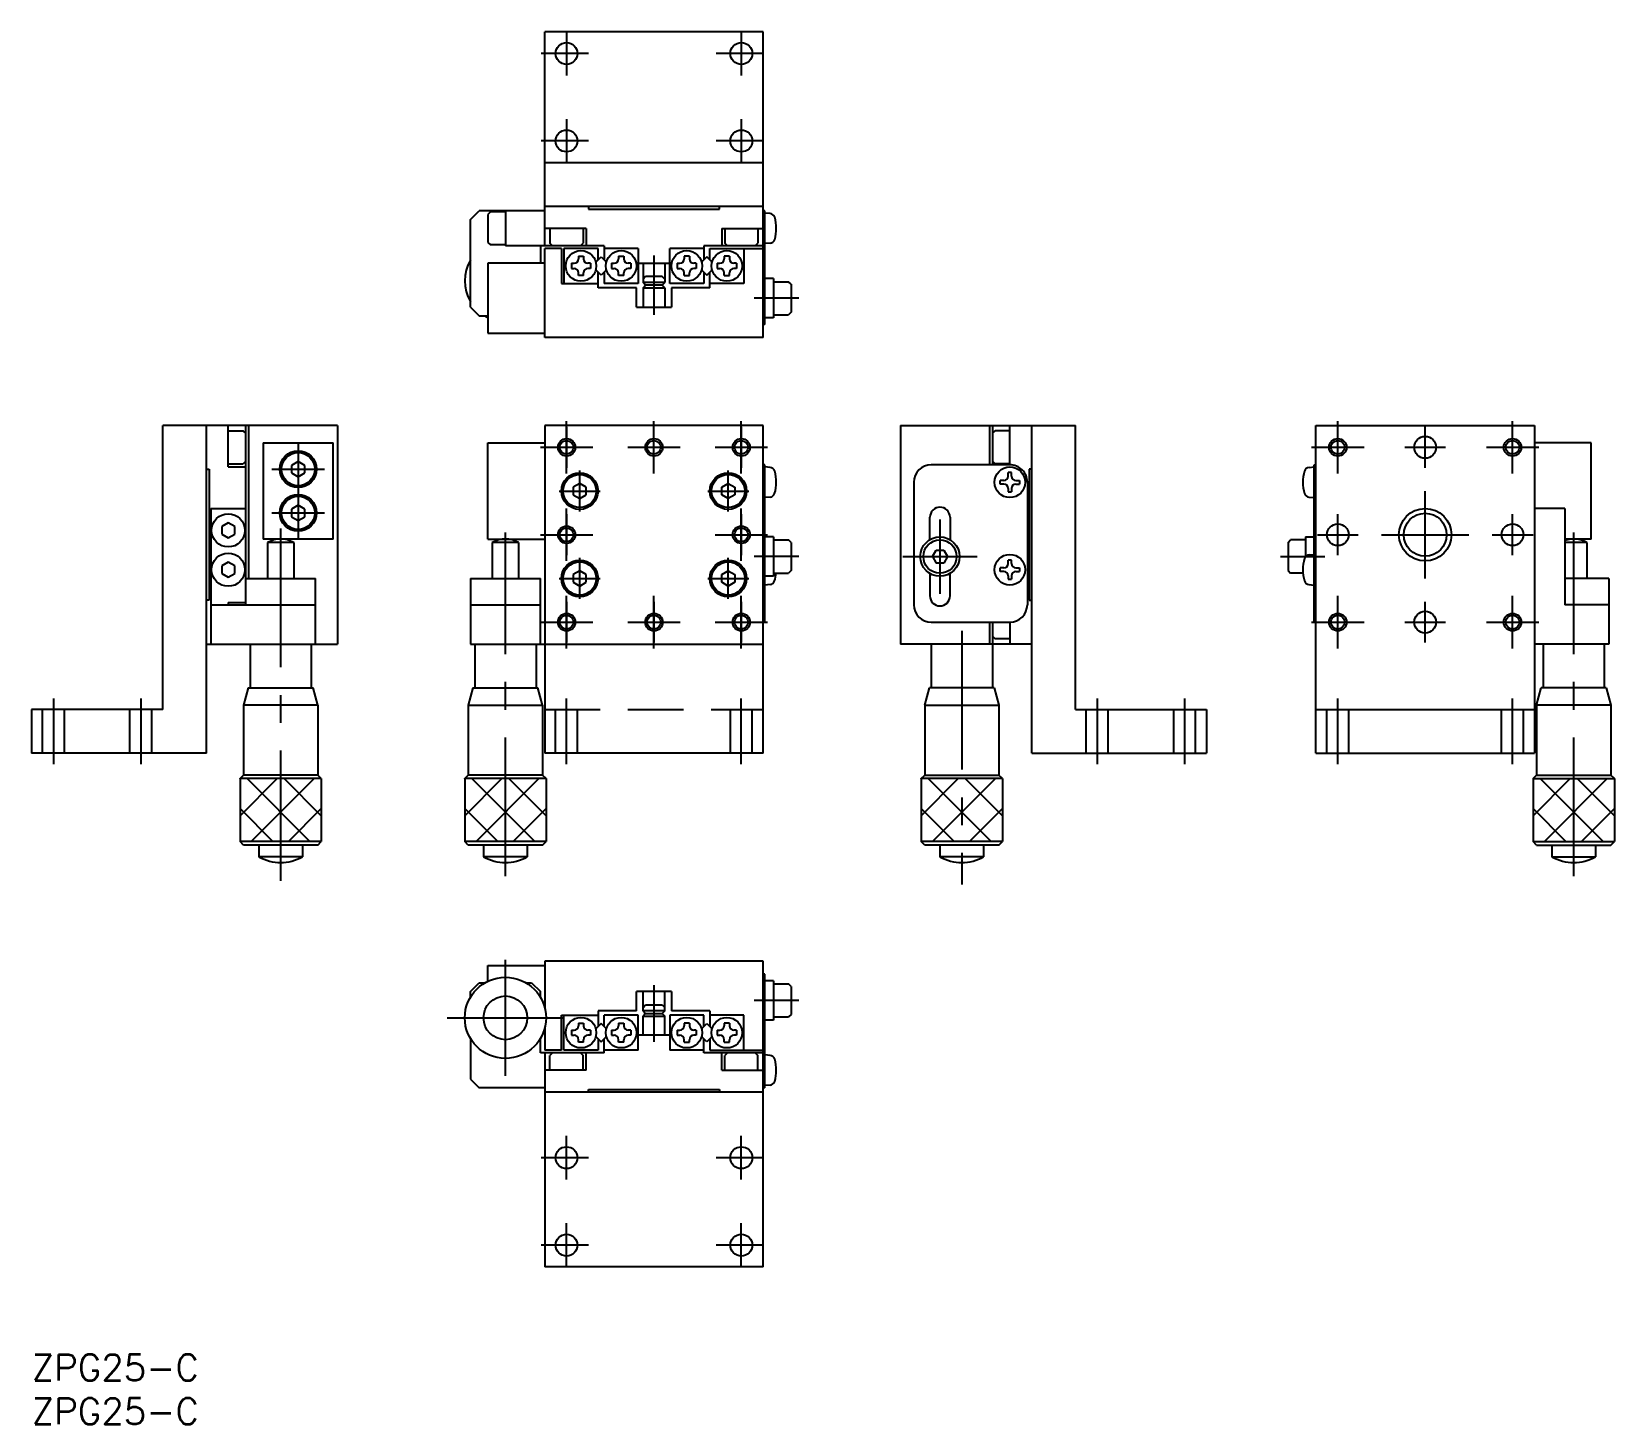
# Model space of a CAD drawing. Extents: x 0 to 181, y -8 to 151.
import ezdxf

# ---------------------------------------------------------------- set-up
doc = ezdxf.new("R2010")
doc.units = 0
doc.header["$LTSCALE"] = 0.5
doc.linetypes.add('CENTER', pattern=[50.8, 31.75, -6.35, 6.35, -6.35])
doc.linetypes.add('DASHED', pattern=[19.05, 12.7, -6.35])
for name, color, linetype in [('MSM_CENTER', 1, 'CENTER'), ('MSM_CONTINUOUS', 7, 'CONTINUOUS'), ('MSM_DASHED', 4, 'DASHED'), ('MSM_NARROW', 5, 'CONTINUOUS'), ('MSM_PART_NUMBER', 7, 'CONTINUOUS')]:
    doc.layers.add(name, color=color, linetype=linetype)
doc.styles.get("Standard").update_dxf_attribs({"font": 'txt.shx', "height": 3, "bigfont": 'bigfont.shx'})

# ---------------------------------------------------------------- blocks, each defined once
blk = doc.blocks.new('*U2')
at = {"layer": 'MSM_PART_NUMBER'}
blk.add_text('ZPG25-C', height=3, dxfattribs=at).set_placement((0, -3))
blk = doc.blocks.new('*U3')
at = {"layer": 'MSM_PART_NUMBER'}
blk.add_text('ZPG25-C', height=3, dxfattribs=at).set_placement((0, -8))

msp = doc.modelspace()

# ---------------------------------------------------------------- linework, layer by layer
at = {"layer": 'MSM_CENTER'}
for p, q in [((61.22428, 151.311642), (61.22428, 146.311643)), ((81.22428, 151.311642), (81.22428, 146.311643)), ((63.72428, 148.811643), (58.33228, 148.811643)), ((83.724283, 148.811643), (78.332283, 148.811643)), ((61.22428, 141.311642), (61.22428, 136.311644)), ((81.22428, 141.311642), (81.22428, 136.311644)), ((63.72428, 138.811644), (58.33228, 138.811644)), ((83.724283, 138.811644), (78.332283, 138.811644)), ((71.224282, 125.707999), (71.224282, 118.938442)), ((87.792494, 120.811645), (82.693444, 120.811645)), ((61.224287, 100.76398), (61.224287, 106.76398)), ((61.224287, 106.107078), (61.224287, 101.420882)), ((71.224287, 100.76398), (71.224287, 106.76398)), ((71.224287, 101.420882), (71.224287, 106.107078)), ((81.224287, 100.76398), (81.224287, 106.76398)), ((81.224287, 106.107078), (81.224287, 101.420882)), ((149.494404, 100.763978), (149.494404, 106.763978)), ((149.494404, 101.420878), (149.494404, 106.107074)), ((159.494405, 101.420878), (159.494405, 106.107074)), ((169.494404, 100.763976), (169.494404, 106.763976)), ((169.494404, 101.420878), (169.494404, 106.107074)), ((30.499999, 104.263978), (30.499999, 93.26398)), ((58.224287, 103.76398), (64.224287, 103.76398)), ((58.881189, 103.76398), (63.567385, 103.76398)), ((68.224287, 103.76398), (74.224287, 103.76398)), ((68.881189, 103.76398), (73.567385, 103.76398)), ((78.224287, 103.76398), (84.224287, 103.76398)), ((78.881189, 103.76398), (83.567385, 103.76398)), ((146.494404, 103.763978), (152.494404, 103.763978)), ((147.151306, 103.763978), (151.837502, 103.763978)), ((157.151305, 103.763978), (161.837501, 103.763978)), ((166.494404, 103.763976), (172.494404, 103.763976)), ((167.151306, 103.763978), (171.8375, 103.763978)), ((27.5, 101.263978), (33.499999, 101.263978)), ((62.724288, 96.420881), (62.724288, 101.107077)), ((79.724286, 96.420881), (79.724286, 101.107077)), ((60.38119, 98.763979), (65.067386, 98.763979)), ((77.381188, 98.763979), (82.067384, 98.763979)), ((159.494405, 88.763976), (159.494405, 98.763976)), ((27.5, 96.26398), (33.499999, 96.26398)), ((61.224287, 90.76398), (61.224287, 96.76398)), ((61.224287, 96.107078), (61.224287, 91.420882)), ((81.224287, 90.76398), (81.224287, 96.76398)), ((81.224287, 96.107078), (81.224287, 91.420882)), ((149.494404, 91.420879), (149.494404, 96.107075)), ((169.494404, 91.420879), (169.494404, 96.107075)), ((28.5, 94.472979), (28.5, 54.17098)), ((103.958962, 95.513979), (103.958962, 87.013979)), ((54.224285, 54.70098), (54.224285, 94.008979)), ((58.224287, 93.76398), (64.224287, 93.76398)), ((58.881189, 93.76398), (63.567385, 93.76398)), ((78.224287, 93.76398), (84.224287, 93.76398)), ((78.881189, 93.76398), (83.567385, 93.76398)), ((147.151306, 93.763977), (151.837502, 93.763977)), ((154.494405, 93.763976), (164.494405, 93.763976)), ((167.151306, 93.763977), (171.8375, 93.763977)), ((176.494403, 54.70098), (176.494403, 94.008979)), ((62.724288, 86.420882), (62.724288, 91.107078)), ((79.724286, 86.420882), (79.724286, 91.107078)), ((87.792494, 91.264979), (82.693444, 91.264979)), ((99.708962, 91.263979), (108.208962, 91.263979)), ((142.926194, 91.264979), (148.025245, 91.264979)), ((60.38119, 88.76398), (65.067386, 88.76398)), ((77.381188, 88.76398), (82.067384, 88.76398)), ((61.224287, 80.763979), (61.224287, 86.763979)), ((61.224287, 86.107077), (61.224287, 81.420881)), ((71.224287, 80.763979), (71.224287, 86.763979)), ((71.224287, 86.107077), (71.224287, 81.420881)), ((81.224287, 80.763979), (81.224287, 86.763979)), ((81.224287, 86.107077), (81.224287, 81.420881)), ((149.494404, 80.76398), (149.494404, 86.76398)), ((149.494404, 81.42088), (149.494404, 86.107076)), ((159.494405, 81.42088), (159.494405, 86.107076)), ((169.494403, 80.76398), (169.494403, 86.76398)), ((169.494404, 81.42088), (169.494404, 86.107076)), ((58.224287, 83.763979), (64.224287, 83.763979)), ((58.881189, 83.763979), (63.567385, 83.763979)), ((68.224287, 83.763979), (74.224287, 83.763979)), ((68.881189, 83.763979), (73.567385, 83.763979)), ((78.224287, 83.763979), (84.224287, 83.763979)), ((78.881189, 83.763979), (83.567385, 83.763979)), ((146.494404, 83.76398), (152.494404, 83.76398)), ((147.151306, 83.76398), (151.837502, 83.76398)), ((157.151305, 83.76398), (161.837501, 83.76398)), ((166.494403, 83.76398), (172.494403, 83.76398)), ((167.151306, 83.76398), (171.8375, 83.76398)), ((106.458962, 82.769978), (106.458962, 53.757979)), ((2.5, 75.013978), (2.5, 67.513978)), ((12.5, 75.013978), (12.5, 67.513978)), ((61.224282, 67.513978), (61.224282, 75.013978)), ((81.224282, 67.513978), (81.224282, 75.013978)), ((121.958961, 75.013978), (121.958961, 67.513978)), ((131.958961, 75.013978), (131.958961, 67.513978)), ((149.494402, 67.513978), (149.494402, 75.013978)), ((169.494402, 67.513978), (169.494402, 75.013978)), ((54.224277, 31.85), (54.224277, 45.149998)), ((71.224281, 42.24648), (71.224281, 35.744142)), ((87.792494, 40.499999), (82.693444, 40.499999)), ((47.574278, 38.499999), (60.874276, 38.499999)), ((61.224279, 20), (61.224279, 24.999998)), ((81.224279, 20), (81.224279, 24.999998)), ((63.724279, 22.499998), (58.332279, 22.499998)), ((83.724282, 22.499998), (78.332282, 22.499998)), ((61.224279, 10), (61.224279, 14.999999)), ((81.224279, 10), (81.224279, 14.999999)), ((63.724279, 12.499999), (58.332279, 12.499999)), ((83.724282, 12.499999), (78.332282, 12.499999))]:
    msp.add_line(p, q, dxfattribs=at)
at = {"layer": 'MSM_CONTINUOUS'}
for p, q in [((58.724282, 126.811644), (58.724282, 151.311642)), ((83.724283, 151.311642), (58.724282, 151.311642)), ((83.724282, 116.311644), (83.724282, 151.311643)), ((83.724283, 136.311644), (58.724282, 136.311644)), ((50.224278, 129.811643), (51.224277, 130.811643)), ((58.724282, 130.811643), (51.224277, 130.811643)), ((52.524277, 130.711643), (52.224277, 130.411643)), ((54.224277, 130.711643), (52.524277, 130.711643)), ((54.224277, 130.811643), (54.224277, 126.811644)), ((83.724283, 131.311643), (58.724282, 131.311643)), ((63.724281, 131.311643), (63.724281, 131.011643)), ((63.724281, 131.011643), (78.724282, 131.011643)), ((78.724282, 131.011643), (78.724282, 131.311643)), ((83.924282, 130.811644), (83.724282, 130.811644)), ((83.924282, 117.811645), (83.924282, 130.811644)), ((84.517283, 130.510645), (83.924282, 130.561646)), ((50.224278, 119.811644), (50.224278, 129.811643)), ((52.224277, 130.411643), (52.224277, 127.211643)), ((63.474278, 128.811644), (58.724278, 128.811644)), ((59.324282, 128.811644), (59.324282, 127.111645)), ((63.124283, 128.811644), (63.124283, 127.111645)), ((63.474278, 128.811644), (63.474278, 126.811644)), ((78.974282, 128.811644), (83.724282, 128.811644)), ((78.974282, 128.811644), (78.974282, 126.811644)), ((79.324282, 128.811644), (79.324282, 127.111645)), ((83.124283, 128.811644), (83.124283, 127.111645)), ((52.224277, 127.211643), (52.524277, 126.911643)), ((54.224277, 126.911643), (52.524277, 126.911643)), ((65.524282, 126.811644), (54.224277, 126.811644)), ((58.224277, 126.811644), (58.224277, 124.811644)), ((59.624283, 126.811644), (59.324282, 127.111645)), ((62.824282, 126.811644), (63.124283, 127.111645)), ((65.524282, 126.811644), (65.524282, 125.222305)), ((83.724282, 126.811644), (76.924281, 126.811644)), ((76.924281, 126.811644), (76.924281, 125.222305)), ((79.624283, 126.811644), (79.324282, 127.111645)), ((82.824282, 126.811644), (83.124283, 127.111645)), ((84.517283, 127.113646), (83.924282, 127.061644)), ((60.624282, 126.511644), (58.724282, 126.511644)), ((58.724282, 116.311644), (58.724282, 126.511644)), ((60.624282, 126.511644), (60.624282, 122.511645)), ((64.824282, 126.511644), (60.924282, 126.511644)), ((60.924282, 126.511644), (60.924282, 122.511645)), ((62.574281, 125.611645), (63.174282, 125.611645)), ((62.574281, 125.611645), (62.574281, 125.311646)), ((63.174282, 125.611645), (63.174282, 125.311646)), ((64.565054, 124.963077), (65.174282, 125.572305)), ((64.824282, 125.222305), (64.824282, 126.511644)), ((65.174282, 125.572305), (65.783511, 124.963077)), ((69.424282, 126.511644), (65.524282, 126.511644)), ((67.174281, 125.611645), (67.774282, 125.611645)), ((67.174281, 125.611645), (67.174281, 125.311646)), ((67.774282, 125.611645), (67.774282, 125.311646)), ((69.424282, 126.511644), (69.424282, 122.511645)), ((76.924281, 126.511644), (73.024281, 126.511644)), ((73.024281, 122.511645), (73.024281, 126.511644)), ((74.67428, 125.611645), (74.67428, 125.311646)), ((75.274281, 125.611645), (74.67428, 125.611645)), ((75.274281, 125.611645), (75.274281, 125.311646)), ((77.27428, 125.572305), (76.665052, 124.963077)), ((77.883509, 124.963077), (77.27428, 125.572305)), ((77.62428, 126.511644), (83.724282, 126.511644)), ((77.62428, 125.222305), (77.62428, 126.511644)), ((79.874281, 125.611645), (79.27428, 125.611645)), ((79.27428, 125.611645), (79.27428, 125.311646)), ((79.874281, 125.611645), (79.874281, 125.311646)), ((81.52428, 126.511644), (81.52428, 122.511645)), ((58.724282, 124.811644), (52.224277, 124.811644)), ((52.224277, 124.811644), (52.224277, 116.811644)), ((61.774282, 124.811646), (62.074281, 124.811646)), ((61.774282, 124.811646), (61.774282, 124.211645)), ((61.774282, 124.211645), (62.074281, 124.211645)), ((62.574281, 123.411646), (62.574281, 123.711645)), ((63.174282, 123.411646), (62.574281, 123.411646)), ((63.174282, 123.411646), (63.174282, 123.711645)), ((63.974281, 124.811646), (63.674282, 124.811646)), ((63.974281, 124.211645), (63.674282, 124.211645)), ((63.974281, 124.811646), (63.974281, 124.211645)), ((65.174282, 123.450985), (64.565054, 124.060213)), ((64.824282, 122.011644), (64.824282, 123.800984)), ((65.783511, 124.060213), (65.174282, 123.450985)), ((65.524282, 123.800984), (65.524282, 122.511645)), ((66.374282, 124.811646), (66.674281, 124.811646)), ((66.374282, 124.811646), (66.374282, 124.211645)), ((66.374282, 124.211645), (66.674281, 124.211645)), ((67.174281, 123.411646), (67.174281, 123.711645)), ((67.774282, 123.411646), (67.174281, 123.411646)), ((67.774282, 123.411646), (67.774282, 123.711645)), ((68.574281, 124.811646), (68.274282, 124.811646)), ((68.574281, 124.211645), (68.274282, 124.211645)), ((68.574281, 124.811646), (68.574281, 124.211645)), ((69.424283, 124.811645), (73.024282, 124.811645)), ((69.974283, 124.811645), (69.974283, 122.611645)), ((70.274283, 123.311643), (69.974283, 123.011643)), ((72.174283, 123.311643), (70.274283, 123.311643)), ((72.474284, 123.011643), (72.174283, 123.311643)), ((72.474284, 124.811645), (72.474284, 122.611645)), ((73.874281, 124.811646), (73.874281, 124.211645)), ((73.874281, 124.811646), (74.17428, 124.811646)), ((73.874281, 124.211645), (74.17428, 124.211645)), ((74.67428, 123.411646), (74.67428, 123.711645)), ((74.67428, 123.411646), (75.274281, 123.411646)), ((75.274281, 123.411646), (75.274281, 123.711645)), ((76.07428, 124.811646), (75.774281, 124.811646)), ((76.07428, 124.211645), (75.774281, 124.211645)), ((76.07428, 124.811646), (76.07428, 124.211645)), ((76.665052, 124.060213), (77.27428, 123.450985)), ((76.924281, 123.800984), (76.924281, 122.511645)), ((77.27428, 123.450985), (77.883509, 124.060213)), ((77.62428, 122.011644), (77.62428, 123.800984)), ((78.474281, 124.811646), (78.77428, 124.811646)), ((78.474281, 124.811646), (78.474281, 124.211645)), ((78.474281, 124.211645), (78.77428, 124.211645)), ((79.27428, 123.411646), (79.27428, 123.711645)), ((79.27428, 123.411646), (79.874281, 123.411646)), ((79.874281, 123.411646), (79.874281, 123.711645)), ((80.67428, 124.811646), (80.374281, 124.811646)), ((80.67428, 124.211645), (80.374281, 124.211645)), ((80.67428, 124.811646), (80.67428, 124.211645)), ((60.624282, 122.511645), (64.824282, 122.511645)), ((69.224281, 122.011644), (64.824282, 122.011644)), ((69.424282, 122.511645), (65.524282, 122.511645)), ((69.224282, 119.811647), (69.224282, 122.011644)), ((70.274283, 122.311645), (69.974283, 122.611645)), ((72.474284, 122.611645), (69.974283, 122.611645)), ((69.974283, 122.011645), (70.274283, 122.311645)), ((69.974283, 122.011645), (69.974283, 119.811647)), ((69.974283, 122.011645), (72.474284, 122.011645)), ((72.174283, 122.311645), (70.274283, 122.311645)), ((72.174283, 122.311645), (72.474284, 122.611645)), ((72.474284, 122.011645), (72.174283, 122.311645)), ((72.474284, 122.011645), (72.474284, 119.811647)), ((76.924281, 122.511645), (73.024281, 122.511645)), ((77.62428, 122.011644), (73.224281, 122.011644)), ((73.224282, 122.011644), (73.224282, 119.811647)), ((81.52428, 122.511645), (77.62428, 122.511645)), ((84.924281, 123.061645), (83.924282, 123.061645)), ((84.924281, 123.061645), (84.924281, 118.561645)), ((84.924281, 122.711646), (86.62428, 122.711646)), ((86.924281, 122.411645), (86.62428, 122.711646)), ((86.924281, 122.411645), (86.924281, 119.211646)), ((50.224278, 119.811644), (51.224277, 118.811644)), ((69.224282, 119.811647), (73.224282, 119.811647)), ((51.224277, 118.811644), (52.224277, 118.811644)), ((83.924282, 117.811645), (83.724282, 117.811645)), ((84.924281, 118.561645), (83.924282, 118.561645)), ((84.924281, 118.911645), (86.62428, 118.911645)), ((86.924281, 119.211646), (86.62428, 118.911645)), ((52.224277, 116.811644), (58.724282, 116.811644)), ((83.724282, 116.311644), (58.724282, 116.311644)), ((35, 106.263979), (15, 106.263979)), ((15, 73.763977), (15, 106.263979)), ((20, 68.763978), (20, 106.263979)), ((22.5, 101.513979), (22.5, 106.263979)), ((22.5, 105.66398), (24.199999, 105.66398)), ((24.5, 105.363979), (24.199999, 105.66398)), ((24.5, 85.76398), (24.5, 106.263979)), ((24.8, 106.263979), (24.8, 88.76398)), ((35, 106.263979), (35, 81.26398)), ((58.724286, 106.263979), (58.724286, 68.763978)), ((83.724282, 106.263979), (58.724286, 106.263979)), ((83.724282, 68.763978), (83.724282, 106.263979)), ((99.458961, 106.263979), (119.458961, 106.263979)), ((99.458961, 106.263979), (99.458961, 81.26398)), ((109.658961, 101.76398), (109.658961, 106.263979)), ((109.958961, 106.263979), (109.958961, 101.76398)), ((109.958961, 105.363978), (110.258962, 105.663979)), ((111.958961, 105.663979), (110.258962, 105.663979)), ((111.958961, 101.76398), (111.958961, 106.263979)), ((114.458961, 68.763978), (114.458961, 106.263979)), ((119.458961, 73.763977), (119.458961, 106.263979)), ((146.994406, 106.263979), (171.994402, 106.263979)), ((146.994406, 68.763978), (146.994406, 106.263979)), ((171.994402, 106.263979), (171.994402, 68.763978)), ((26.499999, 104.263978), (26.499999, 93.263979)), ((26.499999, 104.263978), (34.499999, 104.263978)), ((34.499999, 93.263979), (34.499999, 104.263978)), ((52.224285, 93.263979), (52.224285, 104.263978)), ((52.224285, 104.263978), (58.724286, 104.263978)), ((178.494403, 104.263978), (171.994402, 104.263978)), ((178.494403, 93.263979), (178.494403, 104.263978)), ((22.5, 101.863979), (24.199999, 101.863979)), ((22.5, 101.513979), (24.5, 101.513979)), ((24.5, 102.16398), (24.199999, 101.863979)), ((30.499999, 102.130004), (29.75, 101.69699)), ((29.75, 101.69699), (29.75, 100.830967)), ((31.249999, 101.69699), (30.499999, 102.130004)), ((31.249999, 100.830967), (31.249999, 101.69699)), ((83.924282, 101.76398), (83.724282, 101.76398)), ((83.924282, 83.763979), (83.924282, 101.76398)), ((84.518137, 101.462025), (83.924282, 101.51398)), ((111.95899, 101.76398), (102.958962, 101.76398)), ((109.958961, 102.163979), (110.258962, 101.863978)), ((111.958961, 101.863978), (110.258962, 101.863978)), ((146.200552, 101.462025), (146.794406, 101.51398)), ((146.794406, 83.763979), (146.794406, 101.76398)), ((146.794406, 101.76398), (146.994406, 101.76398)), ((20, 101.26398), (20.3, 101.26398)), ((20.3, 101.26398), (20.3, 86.26398)), ((29.75, 100.830967), (30.499999, 100.397953)), ((30.499999, 100.397953), (31.249999, 100.830967)), ((62.724288, 99.630005), (61.974289, 99.196991)), ((63.474288, 99.196991), (62.724288, 99.630005)), ((78.974286, 99.196991), (79.724286, 99.630005)), ((79.724286, 99.630005), (80.474285, 99.196991)), ((100.958962, 99.76398), (100.958962, 85.763979)), ((110.85896, 99.563981), (110.85896, 99.964982)), ((111.258961, 99.963982), (110.85996, 99.964982)), ((111.758961, 100.46498), (111.758961, 100.864981)), ((112.15996, 100.864981), (111.758961, 100.864981)), ((112.15896, 100.46498), (112.15996, 100.864981)), ((112.659961, 99.964982), (113.059962, 99.964982)), ((113.059962, 99.964982), (113.059962, 99.563981)), ((113.95899, 99.763964), (113.958873, 85.745275)), ((114.158961, 101.263981), (114.158961, 86.26398)), ((114.458961, 101.263981), (114.158961, 101.263981)), ((61.974289, 99.196991), (61.974289, 98.330967)), ((61.974289, 98.330967), (62.724288, 97.897953)), ((62.724288, 97.897953), (63.474288, 98.330967)), ((63.474288, 98.330967), (63.474288, 99.196991)), ((78.974286, 98.330967), (78.974286, 99.196991)), ((79.724286, 97.897953), (78.974286, 98.330967)), ((80.474285, 98.330967), (79.724286, 97.897953)), ((80.474285, 99.196991), (80.474285, 98.330967)), ((84.531706, 98.067123), (83.924282, 98.01398)), ((111.258961, 99.563981), (110.85896, 99.563981)), ((111.759962, 99.06398), (111.758961, 98.663982)), ((111.758961, 98.663982), (112.15996, 98.663982)), ((112.15996, 99.06398), (112.15996, 98.663982)), ((112.659961, 99.564981), (113.058961, 99.563981)), ((146.186983, 98.067123), (146.794406, 98.01398)), ((20.5, 96.76398), (20.5, 81.26398)), ((20.5, 96.76398), (24.5, 96.76398)), ((30.499999, 97.130006), (29.75, 96.696992)), ((29.75, 96.696992), (29.75, 95.830968)), ((31.249999, 96.696992), (30.499999, 97.130006)), ((31.249999, 95.830968), (31.249999, 96.696992)), ((175.494402, 96.763979), (171.994402, 96.763979)), ((175.494402, 96.763979), (175.494402, 85.76398)), ((22.5, 95.130006), (21.750001, 94.696992)), ((21.750001, 94.696992), (21.750001, 93.830968)), ((23.25, 94.696992), (22.5, 95.130006)), ((23.25, 93.830968), (23.25, 94.696992)), ((29.75, 95.830968), (30.499999, 95.397954)), ((30.499999, 95.397954), (31.249999, 95.830968)), ((102.808962, 93.197887), (102.808962, 95.763979)), ((105.108962, 95.763979), (105.108962, 93.197887)), ((21.750001, 93.830968), (22.5, 93.397954)), ((22.5, 93.397954), (23.25, 93.830968)), ((34.499999, 93.263979), (26.499999, 93.263979)), ((29.999999, 92.862058), (27, 92.862058)), ((27, 92.86198), (27, 88.76398)), ((29.999999, 92.86198), (29.999999, 88.76398)), ((52.224285, 93.263979), (58.724286, 93.263979)), ((55.724285, 92.862058), (52.724286, 92.862058)), ((52.724286, 92.86198), (52.724286, 88.76398)), ((55.724285, 92.86198), (55.724285, 88.76398)), ((84.924281, 93.513979), (83.924282, 93.513979)), ((84.924281, 93.513979), (84.924281, 89.015979)), ((84.924281, 93.16498), (86.62428, 93.16498)), ((86.924281, 92.864979), (86.62428, 93.16498)), ((86.924281, 92.864979), (86.924281, 89.66498)), ((143.794407, 92.864979), (144.094408, 93.16498)), ((143.794407, 92.864979), (143.794407, 89.66498)), ((145.794407, 93.16498), (144.094408, 93.16498)), ((145.794407, 93.513979), (145.794407, 91.251394)), ((145.794407, 93.513979), (146.794406, 93.513979)), ((178.494403, 93.263979), (175.494402, 93.263979)), ((177.994402, 92.862058), (175.494402, 92.862058)), ((177.994402, 92.86198), (177.994402, 88.76398)), ((22.5, 90.630007), (21.750001, 90.196993)), ((23.25, 90.196993), (22.5, 90.630007)), ((103.092936, 91.263979), (103.525949, 92.013979)), ((103.092936, 91.263979), (103.525949, 90.513979)), ((103.525949, 92.013979), (104.391974, 92.013979)), ((104.391974, 92.013979), (104.824988, 91.263979)), ((104.824988, 91.263979), (104.391974, 90.513979)), ((111.758961, 90.464981), (111.758961, 90.864982)), ((112.15996, 90.864982), (111.758961, 90.864982)), ((112.15896, 90.464981), (112.15996, 90.864982)), ((146.200552, 91.462026), (146.794406, 91.513981)), ((21.750001, 90.196993), (21.750001, 89.330969)), ((21.750001, 89.330969), (22.5, 88.897955)), ((22.5, 88.897955), (23.25, 89.330969)), ((23.25, 89.330969), (23.25, 90.196993)), ((24.5, 88.76398), (32.499999, 88.76398)), ((32.499999, 81.26398), (32.499999, 88.76398)), ((50.224286, 88.76398), (50.224286, 81.263979)), ((50.224286, 88.76398), (58.224285, 88.76398)), ((58.224285, 81.263979), (58.224285, 88.76398)), ((62.724288, 89.630006), (61.974289, 89.196992)), ((61.974289, 89.196992), (61.974289, 88.330968)), ((63.474288, 89.196992), (62.724288, 89.630006)), ((63.474288, 88.330968), (63.474288, 89.196992)), ((78.974286, 89.196992), (79.724286, 89.630006)), ((78.974286, 88.330968), (78.974286, 89.196992)), ((79.724286, 89.630006), (80.474285, 89.196992)), ((80.474285, 89.196992), (80.474285, 88.330968)), ((84.924281, 89.015979), (83.924282, 89.015979)), ((84.924281, 89.364979), (86.62428, 89.364979)), ((86.924281, 89.66498), (86.62428, 89.364979)), ((102.808962, 89.330071), (102.808962, 86.763979)), ((104.391974, 90.513979), (103.525949, 90.513979)), ((105.108962, 86.763979), (105.108962, 89.330071)), ((110.85896, 89.563982), (110.85896, 89.964983)), ((111.258961, 89.563982), (110.85896, 89.563982)), ((111.258961, 89.963983), (110.85996, 89.964983)), ((111.759962, 89.063981), (111.758961, 88.663983)), ((112.15996, 89.063981), (112.15996, 88.663983)), ((112.659961, 89.964983), (113.059962, 89.964983)), ((112.659961, 89.564982), (113.058961, 89.563982)), ((113.059962, 89.964983), (113.059962, 89.563982)), ((143.794407, 89.66498), (144.094408, 89.364979)), ((145.51213, 89.364979), (144.094408, 89.364979)), ((180.494402, 88.76398), (175.494402, 88.76398)), ((180.494402, 88.76398), (180.494402, 81.263979)), ((61.974289, 88.330968), (62.724288, 87.897954)), ((62.724288, 87.897954), (63.474288, 88.330968)), ((79.724286, 87.897954), (78.974286, 88.330968)), ((80.474285, 88.330968), (79.724286, 87.897954)), ((84.531706, 88.067124), (83.924282, 88.013981)), ((111.758961, 88.663983), (112.15996, 88.663983)), ((146.186983, 88.067124), (146.794406, 88.013981)), ((20.3, 86.26398), (20, 86.26398)), ((20.5, 85.76398), (32.499999, 85.76398)), ((22.5, 86.01398), (22.5, 85.76398)), ((22.5, 86.01398), (24.5, 86.01398)), ((50.224286, 85.76398), (58.224285, 85.76398)), ((114.158961, 86.26398), (114.458961, 86.26398)), ((180.494402, 85.76398), (175.494402, 85.76398)), ((83.924282, 83.763979), (83.724282, 83.763979)), ((102.958962, 83.763979), (111.958961, 83.763979)), ((109.658961, 81.26398), (109.658961, 83.763979)), ((109.958961, 83.763979), (109.958961, 76.263981)), ((111.958961, 83.763979), (111.958961, 81.26398)), ((146.794406, 83.763979), (146.994406, 83.763979)), ((109.958961, 82.16398), (110.258962, 81.863979)), ((111.958961, 81.863979), (110.258962, 81.863979)), ((20, 81.26398), (35, 81.26398)), ((25.000001, 81.26398), (25.000001, 76.263981)), ((31.999999, 81.26398), (31.999999, 76.263981)), ((50.224286, 81.263979), (83.724286, 81.263979)), ((50.724286, 81.26398), (50.724286, 76.263981)), ((57.724287, 81.26398), (57.724287, 76.263981)), ((114.458961, 81.26398), (99.458961, 81.26398)), ((102.958962, 81.26398), (102.958962, 76.263981)), ((180.494402, 81.263979), (171.994402, 81.263979)), ((172.994401, 81.26398), (172.994401, 76.263981)), ((179.994402, 81.26398), (179.994402, 76.263981)), ((24.786001, 76.263981), (24.25, 74.263981)), ((24.786001, 76.263981), (32.214001, 76.263981)), ((32.75, 74.263981), (32.214001, 76.263981)), ((50.510286, 76.263981), (49.974285, 74.263981)), ((50.510286, 76.263981), (57.938286, 76.263981)), ((58.474285, 74.263981), (57.938286, 76.263981)), ((102.208962, 74.263981), (102.74496, 76.263981)), ((110.172961, 76.263981), (102.74496, 76.263981)), ((110.172961, 76.263981), (110.708961, 74.263981)), ((172.244403, 74.263981), (172.780402, 76.263981)), ((180.208402, 76.263981), (172.780402, 76.263981)), ((180.208402, 76.263981), (180.744403, 74.263981)), ((0, 73.763977), (0, 68.763978)), ((15, 73.763977), (0, 73.763977)), ((24.25, 74.263981), (24.25, 66.263979)), ((32.75, 74.263981), (24.25, 74.263981)), ((32.75, 74.263981), (32.75, 66.263979)), ((49.974285, 74.263981), (49.974285, 66.263979)), ((49.974285, 74.263981), (58.474285, 74.263981)), ((58.474285, 74.263981), (58.474285, 66.263979)), ((102.208962, 74.263981), (102.208962, 66.263979)), ((102.208962, 74.263981), (110.708961, 74.263981)), ((110.708961, 74.263981), (110.708961, 66.263979)), ((119.458961, 73.763977), (134.458961, 73.763977)), ((134.458961, 73.763977), (134.458961, 68.763978)), ((146.994406, 73.763978), (171.994402, 73.763978)), ((172.244403, 74.263981), (172.244403, 66.263979)), ((180.744403, 74.263981), (172.244403, 74.263981)), ((180.744403, 74.263981), (180.744403, 66.263979)), ((20, 68.763978), (0, 68.763978)), ((83.724282, 68.763978), (58.724286, 68.763978)), ((114.458961, 68.763978), (134.458961, 68.763978)), ((146.994406, 68.763978), (171.994402, 68.763978)), ((23.849999, 65.863981), (24.25, 66.263979)), ((33.149999, 65.863981), (23.849999, 65.863981)), ((23.849999, 65.863981), (23.849999, 58.663979)), ((32.75, 66.263979), (24.25, 66.263979)), ((33.149999, 65.863981), (32.75, 66.263979)), ((33.149999, 65.863981), (33.149999, 58.663979)), ((49.574284, 65.863981), (49.974285, 66.263979)), ((58.874284, 65.863981), (49.574284, 65.863981)), ((49.574284, 65.863981), (49.574284, 58.663979)), ((58.474285, 66.263979), (49.974285, 66.263979)), ((58.874284, 65.863981), (58.474285, 66.263979)), ((58.874284, 65.863981), (58.874284, 58.663979)), ((101.808961, 65.863981), (102.208962, 66.263979)), ((111.108961, 65.863981), (101.808961, 65.863981)), ((101.808961, 65.863981), (101.808961, 58.663979)), ((102.208962, 66.263979), (110.708961, 66.263979)), ((111.108961, 65.863981), (110.708962, 66.263979)), ((111.108961, 65.863981), (111.108961, 58.663979)), ((171.844404, 65.863981), (172.244403, 66.263979)), ((171.844404, 65.863981), (181.144404, 65.863981)), ((171.844404, 65.863981), (171.844404, 58.663979)), ((172.244403, 66.263979), (180.744403, 66.263979)), ((181.144404, 65.863981), (180.744403, 66.263979)), ((181.144404, 65.863981), (181.144404, 58.663979)), ((33.149999, 58.663979), (23.849999, 58.663979)), ((24.25, 58.26398), (23.849999, 58.663979)), ((32.75, 58.26398), (24.25, 58.26398)), ((26, 58.26398), (26, 56.933981)), ((31.000001, 58.26398), (31.000001, 56.933981)), ((32.75, 58.26398), (33.149999, 58.663979)), ((58.874284, 58.663979), (49.574284, 58.663979)), ((49.974285, 58.26398), (49.574284, 58.663979)), ((58.474285, 58.26398), (49.974285, 58.26398)), ((51.724285, 58.26398), (51.724285, 56.933981)), ((56.724286, 58.26398), (56.724286, 56.933981)), ((58.474285, 58.26398), (58.874284, 58.663979)), ((111.108961, 58.663979), (101.808961, 58.663979)), ((102.208962, 58.26398), (101.808961, 58.663979)), ((110.708962, 58.26398), (102.208962, 58.26398)), ((103.958962, 58.26398), (103.958962, 56.933981)), ((108.958963, 58.26398), (108.958963, 56.933981)), ((110.708962, 58.26398), (111.108961, 58.663979)), ((171.844404, 58.663979), (181.144404, 58.663979)), ((172.244403, 58.26398), (180.744403, 58.26398)), ((173.994402, 58.26398), (173.994402, 56.933981)), ((178.994403, 58.26398), (178.994403, 56.933981)), ((180.744403, 58.26398), (181.144404, 58.663979)), ((31.000001, 56.933981), (26, 56.933981)), ((56.724286, 56.933981), (51.724285, 56.933981)), ((108.958963, 56.933981), (103.958962, 56.933981)), ((173.994402, 56.933981), (178.994403, 56.933981)), ((52.224277, 42.697914), (52.224277, 44.499999)), ((52.224277, 44.499999), (58.724282, 44.499999)), ((58.724282, 44.999999), (58.724282, 39.671513)), ((83.724282, 44.999999), (58.724282, 44.999999)), ((83.724282, 10), (83.724282, 44.999999)), ((83.924282, 43.499999), (83.724282, 43.499999)), ((83.924282, 30.5), (83.924282, 43.499999)), ((50.224278, 41.499999), (51.224277, 42.499999)), ((51.224277, 42.499999), (51.853099, 42.499999)), ((56.595456, 42.499999), (57.224277, 42.499999)), ((57.224277, 42.499999), (58.224277, 41.499999)), ((84.924281, 42.749999), (83.924282, 42.749999)), ((84.924281, 42.749999), (84.924281, 38.249999)), ((84.924281, 42.4), (86.62428, 42.4)), ((86.924281, 42.099999), (86.62428, 42.4)), ((86.924281, 42.099999), (86.924281, 38.9)), ((50.224278, 40.871178), (50.224278, 41.499999)), ((58.224277, 40.871178), (58.224277, 41.499999)), ((73.224281, 41.499996), (69.224281, 41.499996)), ((69.224281, 39.299999), (69.224281, 41.499996)), ((69.97428, 39.299998), (69.97428, 41.499996)), ((69.97428, 39.699995), (70.27428, 39.999995)), ((70.27428, 39.999995), (72.17428, 39.999995)), ((72.17428, 39.999995), (72.47428, 39.699995)), ((72.47428, 39.299998), (72.47428, 41.499996)), ((73.224281, 41.499996), (73.224281, 39.299999)), ((60.624282, 38.799998), (64.824282, 38.799998)), ((60.624282, 34.799999), (60.624282, 38.799998)), ((60.924282, 34.799999), (60.924282, 38.799998)), ((69.224281, 39.299999), (64.824282, 39.299999)), ((64.824282, 39.299999), (64.824282, 37.510659)), ((65.524282, 37.510659), (65.524282, 38.799998)), ((69.424282, 38.799998), (65.524282, 38.799998)), ((69.424282, 34.799999), (69.424282, 38.799998)), ((72.47428, 39.299998), (69.97428, 39.299998)), ((69.97428, 39.299998), (70.27428, 38.999998)), ((70.27428, 38.999998), (69.97428, 38.699997)), ((69.97428, 36.499999), (69.97428, 38.699997)), ((69.97428, 38.699997), (72.47428, 38.699997)), ((70.27428, 38.999998), (72.17428, 38.999998)), ((72.47428, 39.299998), (72.17428, 38.999998)), ((72.17428, 38.999998), (72.47428, 38.699997)), ((72.47428, 36.499999), (72.47428, 38.699997)), ((73.024281, 38.799998), (73.024281, 34.799999)), ((76.924281, 38.799998), (73.024281, 38.799998)), ((77.62428, 39.299999), (73.224281, 39.299999)), ((76.924281, 37.510659), (76.924281, 38.799998)), ((77.62428, 39.299999), (77.62428, 37.510659)), ((81.52428, 38.799998), (77.62428, 38.799998)), ((81.52428, 34.799999), (81.52428, 38.799998)), ((84.924281, 38.249999), (83.924282, 38.249999)), ((84.924281, 38.599999), (86.62428, 38.599999)), ((86.924281, 38.9), (86.62428, 38.599999)), ((58.724282, 37.328486), (58.724282, 34.799999)), ((61.774283, 37.1), (62.074282, 37.1)), ((61.774283, 37.1), (61.774283, 36.499999)), ((61.774283, 36.499999), (62.074282, 36.499999)), ((62.574282, 37.899999), (63.174283, 37.899999)), ((62.574282, 37.899999), (62.574282, 37.6)), ((63.174283, 37.899999), (63.174283, 37.6)), ((63.974282, 37.1), (63.674283, 37.1)), ((63.974282, 36.499999), (63.674283, 36.499999)), ((63.974282, 37.1), (63.974282, 36.499999)), ((65.174282, 37.860658), (64.565055, 37.251431)), ((64.565055, 36.348566), (65.174282, 35.739338)), ((65.783511, 37.251429), (65.174282, 37.860658)), ((65.174282, 35.739338), (65.783512, 36.348567)), ((66.374283, 37.1), (66.674282, 37.1)), ((66.374283, 37.1), (66.374283, 36.499999)), ((66.374283, 36.499999), (66.674282, 36.499999)), ((67.174282, 37.899999), (67.774283, 37.899999)), ((67.174282, 37.899999), (67.174282, 37.6)), ((67.774283, 37.899999), (67.774283, 37.6)), ((68.574282, 37.1), (68.274283, 37.1)), ((68.574282, 36.499999), (68.274283, 36.499999)), ((68.574282, 37.1), (68.574282, 36.499999)), ((73.024281, 36.499999), (69.424282, 36.499999)), ((73.874282, 37.1), (74.174281, 37.1)), ((73.874282, 37.1), (73.874282, 36.499999)), ((73.874282, 36.499999), (74.174281, 36.499999)), ((75.274282, 37.899999), (74.674281, 37.899999)), ((74.674281, 37.899999), (74.674281, 37.6)), ((75.274282, 37.899999), (75.274282, 37.6)), ((76.074281, 37.1), (75.774282, 37.1)), ((76.074281, 36.499999), (75.774282, 36.499999)), ((76.074281, 37.1), (76.074281, 36.499999)), ((76.665053, 37.251431), (77.27428, 37.860658)), ((77.27428, 35.739338), (76.665053, 36.348566)), ((77.27428, 37.860658), (77.883509, 37.251429)), ((77.88351, 36.348567), (77.27428, 35.739338)), ((78.474282, 37.1), (78.774281, 37.1)), ((78.474282, 37.1), (78.474282, 36.499999)), ((78.474282, 36.499999), (78.774281, 36.499999)), ((79.874282, 37.899999), (79.274281, 37.899999)), ((79.274281, 37.899999), (79.274281, 37.6)), ((79.874282, 37.899999), (79.874282, 37.6)), ((80.674281, 37.1), (80.374282, 37.1)), ((80.674281, 36.499999), (80.374282, 36.499999)), ((80.674281, 37.1), (80.674281, 36.499999)), ((50.224278, 36.128821), (50.224278, 31.5)), ((58.224277, 34.499999), (58.224277, 36.128821)), ((65.524282, 34.499999), (58.224277, 34.499999)), ((60.624282, 34.799999), (58.724282, 34.799999)), ((58.724282, 34.499999), (58.724282, 10)), ((59.624282, 34.499999), (59.324281, 34.199998)), ((64.824282, 34.799999), (60.924282, 34.799999)), ((62.574282, 35.7), (62.574282, 35.999999)), ((63.174283, 35.7), (62.574282, 35.7)), ((62.824281, 34.499999), (63.124282, 34.199998)), ((63.174283, 35.7), (63.174283, 35.999999)), ((63.474278, 32.499999), (63.474278, 34.499999)), ((64.824282, 36.089338), (64.824282, 34.799999)), ((65.524282, 34.499999), (65.524282, 36.089338)), ((69.424282, 34.799999), (65.524282, 34.799999)), ((67.174282, 35.7), (67.174282, 35.999999)), ((67.774283, 35.7), (67.174282, 35.7)), ((67.774283, 35.7), (67.774283, 35.999999)), ((76.924281, 34.799999), (73.024281, 34.799999)), ((74.674281, 35.7), (74.674281, 35.999999)), ((74.674281, 35.7), (75.274282, 35.7)), ((75.274282, 35.7), (75.274282, 35.999999)), ((76.924281, 34.499999), (76.924281, 36.089338)), ((83.724282, 34.499999), (76.924281, 34.499999)), ((77.62428, 36.089338), (77.62428, 34.799999)), ((77.62428, 34.799999), (83.724282, 34.799999)), ((78.974282, 32.499999), (78.974282, 34.499999)), ((79.274281, 35.7), (79.274281, 35.999999)), ((79.274281, 35.7), (79.874282, 35.7)), ((79.624282, 34.499999), (79.324281, 34.199998)), ((79.874282, 35.7), (79.874282, 35.999999)), ((82.824281, 34.499999), (83.124282, 34.199998)), ((59.324281, 32.499999), (59.324281, 34.199998)), ((63.124282, 32.499999), (63.124282, 34.199998)), ((79.324281, 32.499999), (79.324281, 34.199998)), ((83.124282, 32.499999), (83.124282, 34.199998)), ((84.517283, 34.199), (83.924282, 34.250001)), ((50.224278, 31.5), (51.224277, 30.5)), ((63.474278, 32.499999), (58.724278, 32.499999)), ((78.974282, 32.499999), (83.724282, 32.499999)), ((84.517283, 30.802001), (83.924282, 30.75)), ((58.724282, 30.5), (51.224277, 30.5)), ((83.724282, 29.999999), (58.724281, 29.999999)), ((63.724281, 30.3), (78.724282, 30.3)), ((63.724281, 29.999999), (63.724281, 30.3)), ((78.724282, 30.3), (78.724282, 29.999999)), ((83.924282, 30.5), (83.724282, 30.5)), ((83.724282, 10), (58.724281, 10))]:
    msp.add_line(p, q, dxfattribs=at)
for centre, radius in [((61.22428, 148.811643), 1.250001), ((81.22428, 148.811643), 1.250001), ((61.22428, 138.811644), 1.250001), ((81.22428, 138.811644), 1.250001), ((62.874282, 124.511645), 1.75), ((67.474282, 124.511645), 1.75), ((74.97428, 124.511645), 1.75), ((79.57428, 124.511645), 1.75), ((30.499999, 101.263978), 2.099999), ((61.224287, 103.76398), 0.7835), ((71.224287, 103.76398), 0.7835), ((81.224287, 103.76398), 0.7835), ((149.494404, 103.763978), 0.7835), ((159.494405, 103.763978), 1.250001), ((169.494404, 103.763976), 0.7835), ((30.499999, 101.263978), 1.9), ((111.958961, 99.76398), 1.75), ((62.724288, 98.763979), 2.099999), ((62.724288, 98.763979), 1.9), ((79.724286, 98.763979), 2.099999), ((79.724286, 98.763979), 1.9), ((30.499999, 96.26398), 2.099999), ((30.499999, 96.26398), 1.9), ((22.5, 94.26398), 1.9), ((159.494405, 93.763976), 2.4585), ((61.224287, 93.76398), 0.7835), ((81.224287, 93.76398), 0.7835), ((149.494404, 93.763977), 1.250001), ((169.494404, 93.763977), 1.250001), ((103.958962, 91.263979), 2.25), ((103.958962, 91.263979), 1.9), ((22.5, 89.763981), 1.9), ((62.724288, 88.76398), 2.099999), ((62.724288, 88.76398), 1.9), ((79.724286, 88.76398), 2.099999), ((79.724286, 88.76398), 1.9), ((111.958961, 89.763981), 1.75), ((61.224287, 83.763979), 0.7835), ((71.224287, 83.763979), 0.7835), ((81.224287, 83.763979), 0.7835), ((149.494404, 83.76398), 0.7835), ((159.494405, 83.76398), 1.250001), ((169.494403, 83.76398), 0.7835), ((54.224277, 38.499999), 4.649999), ((54.224277, 38.499999), 2.5), ((62.874283, 36.799999), 1.75), ((67.474283, 36.799999), 1.75), ((74.974281, 36.799999), 1.75), ((79.574281, 36.799999), 1.75), ((61.224279, 22.499998), 1.250001), ((81.224279, 22.499998), 1.250001), ((61.224279, 12.499999), 1.250001), ((81.224279, 12.499999), 1.250001)]:
    msp.add_circle(centre, radius, dxfattribs=at)
for centre, radius, start, end in [((84.465281, 129.912645), 0.6, 16.352, 85.03), ((80.724282, 128.812644), 4.5, 343.607, 16.393), ((84.465281, 127.711645), 0.6, 274.97, 343.648), ((54.224277, 122.811644), 4.649999, 149.340762, 210.659238), ((62.074281, 125.311646), 0.5, 270, 0), ((63.674282, 125.311646), 0.5, 180, 270), ((66.674281, 125.311646), 0.5, 270, 0), ((68.274282, 125.311646), 0.5, 180, 270), ((74.17428, 125.311646), 0.5, 270, 0), ((75.774281, 125.311646), 0.5, 180, 270), ((78.77428, 125.311646), 0.5, 270, 0), ((80.374281, 125.311646), 0.5, 180, 270), ((62.074281, 123.711645), 0.5, 0, 90), ((63.674282, 123.711645), 0.5, 90, 180), ((66.674281, 123.711645), 0.5, 0, 90), ((68.274282, 123.711645), 0.5, 90, 180), ((74.17428, 123.711645), 0.5, 0, 90), ((75.774281, 123.711645), 0.5, 90, 180), ((78.77428, 123.711645), 0.5, 0, 90), ((80.374281, 123.711645), 0.5, 90, 180), ((54.224277, 122.811644), 4.649999, 239.340762, 244.525609), ((84.465843, 100.864308), 0.6, 16.387687, 85), ((102.958962, 99.76398), 2, 90, 180), ((111.95899, 99.76398), 2, 359.999524, 90), ((146.252845, 100.864308), 0.6, 95, 163.612313), ((80.724282, 99.76398), 4.5, 343.412719, 16.387687), ((111.258961, 100.463982), 0.500001, 270, 0), ((112.658961, 100.46498), 0.500001, 180, 270), ((149.994406, 99.76398), 4.5, 163.612313, 196.587281), ((84.481155, 98.644916), 0.58, 275, 343.412719), ((111.259961, 99.06398), 0.500001, 0, 90), ((112.659961, 99.06498), 0.500001, 90, 180), ((146.237533, 98.644916), 0.58, 196.587281, 265), ((103.958962, 95.763979), 1.15, 0, 180), ((28.5, 90.26398), 3.000001, 59.999, 120.001), ((54.224285, 90.26398), 3.000001, 59.999, 120.001), ((176.494403, 90.26398), 3.000001, 59.999, 109.471234), ((149.994406, 89.763981), 4.5, 163.612313, 196.587281), ((146.252845, 90.864309), 0.6, 95, 163.612313), ((80.724282, 89.763981), 4.5, 343.412719, 354.913068), ((111.258961, 90.463983), 0.500001, 270, 0), ((111.259961, 89.063981), 0.500001, 0, 90), ((112.658961, 90.464981), 0.500001, 180, 270), ((112.659961, 89.064981), 0.500001, 90, 180), ((84.481155, 88.644917), 0.58, 275, 343.412719), ((146.237533, 88.644917), 0.58, 196.587281, 265), ((102.958962, 85.763979), 2, 180, 270), ((103.958962, 86.763979), 1.15, 180, 0), ((111.958961, 85.763979), 2, 270, 0), ((28.5, 61.263981), 5.000001, 239.999, 300.001), ((54.224285, 61.263981), 5.000001, 239.999, 300.001), ((106.458962, 61.263981), 5.000001, 239.999, 300.001), ((176.494403, 61.263981), 5.000001, 239.999, 300.001), ((62.074282, 37.6), 0.5, 270, 0), ((62.074282, 35.999999), 0.5, 0, 90), ((63.674283, 37.6), 0.5, 180, 270), ((63.674283, 35.999999), 0.5, 90, 180), ((66.674282, 37.6), 0.5, 270, 0), ((66.674282, 35.999999), 0.5, 0, 90), ((68.274283, 37.6), 0.5, 180, 270), ((68.274283, 35.999999), 0.5, 90, 180), ((74.174281, 37.6), 0.5, 270, 0), ((74.174281, 35.999999), 0.5, 0, 90), ((75.774282, 37.6), 0.5, 180, 270), ((75.774282, 35.999999), 0.5, 90, 180), ((78.774281, 37.6), 0.5, 270, 0), ((78.774281, 35.999999), 0.5, 0, 90), ((80.374282, 37.6), 0.5, 180, 270), ((80.374282, 35.999999), 0.5, 90, 180), ((84.465281, 33.601), 0.6, 16.352, 85.03), ((80.724282, 32.501), 4.5, 343.607, 16.393), ((84.465281, 31.400001), 0.6, 274.97, 343.648)]:
    msp.add_arc(centre, radius, start, end, dxfattribs=at)
at = {"layer": 'MSM_DASHED'}
for p, q in [((1.25, 68.763977), (1.25, 73.763977)), ((3.75, 68.763977), (3.75, 73.763977)), ((11.25, 68.763977), (11.25, 73.763977)), ((13.75, 68.763977), (13.75, 73.763977)), ((58.724286, 73.763978), (83.724282, 73.763978)), ((59.974282, 68.763978), (59.974282, 73.763978)), ((62.474282, 68.763978), (62.474282, 73.763978)), ((79.974282, 68.763978), (79.974282, 73.763978)), ((82.474282, 68.763978), (82.474282, 73.763978)), ((120.708961, 68.763977), (120.708961, 73.763977)), ((123.208961, 68.763977), (123.208961, 73.763977)), ((130.708961, 68.763977), (130.708961, 73.763977)), ((133.208961, 68.763977), (133.208961, 73.763977)), ((148.244402, 68.763978), (148.244402, 73.763978)), ((150.744402, 68.763978), (150.744402, 73.763978)), ((168.244402, 68.763978), (168.244402, 73.763978)), ((170.744402, 68.763978), (170.744402, 73.763978))]:
    msp.add_line(p, q, dxfattribs=at)
at = {"layer": 'MSM_NARROW'}
for p, q in [((23.849999, 61.613978), (28.100002, 65.863981)), ((23.849999, 65.856619), (23.857361, 65.863981)), ((24.657357, 65.863981), (31.857359, 58.663979)), ((25.14264, 58.663979), (32.342642, 65.863981)), ((28.899998, 65.863981), (33.149999, 61.61398)), ((33.142638, 65.863981), (33.149999, 65.856621)), ((49.574284, 61.613978), (53.824287, 65.863981)), ((49.574284, 65.856619), (49.581647, 65.863981)), ((50.381643, 65.863981), (57.581645, 58.663979)), ((50.866926, 58.663979), (58.066928, 65.863981)), ((54.624283, 65.863981), (58.874284, 61.61398)), ((58.866924, 65.863981), (58.874284, 65.856621)), ((101.808961, 61.613978), (106.058964, 65.863981)), ((101.808961, 65.856619), (101.816323, 65.863981)), ((102.616319, 65.863981), (109.816321, 58.663979)), ((103.101603, 58.663979), (110.301605, 65.863981)), ((106.85896, 65.863981), (111.108961, 61.61398)), ((111.101601, 65.863981), (111.108961, 65.856621)), ((171.851764, 65.863981), (171.844404, 65.856621)), ((176.094405, 65.863981), (171.844404, 61.61398)), ((179.851762, 58.663979), (172.65176, 65.863981)), ((180.337046, 65.863981), (173.137044, 58.663979)), ((181.144404, 61.613978), (176.894401, 65.863981)), ((181.144404, 65.856619), (181.137042, 65.863981)), ((23.849999, 62.428699), (27.614718, 58.663979)), ((29.385281, 58.663979), (33.149999, 62.428697)), ((49.574284, 62.428699), (53.339004, 58.663979)), ((55.109567, 58.663979), (58.874284, 62.428697)), ((101.808961, 62.428699), (105.57368, 58.663979)), ((107.344243, 58.663979), (111.108961, 62.428697)), ((175.609122, 58.663979), (171.844404, 62.428697)), ((181.144404, 62.428699), (177.379684, 58.663979)), ((172.244403, 58.26398), (171.844404, 58.663979))]:
    msp.add_line(p, q, dxfattribs=at)
for centre, radius in [((61.224287, 103.76398), 1), ((71.224287, 103.76398), 1), ((81.224287, 103.76398), 1), ((149.494404, 103.763978), 1), ((169.494404, 103.763976), 1), ((159.494405, 93.763976), 3), ((61.224287, 93.76398), 1), ((81.224287, 93.76398), 1), ((61.224287, 83.763979), 1), ((71.224287, 83.763979), 1), ((81.224287, 83.763979), 1), ((149.494404, 83.76398), 1), ((169.494403, 83.76398), 1)]:
    msp.add_circle(centre, radius, dxfattribs=at)

# ---------------------------------------------------------------- block references
at = {"layer": 'MSM_CONTINUOUS'}
for name in ['*U2', '*U3']:
    msp.add_blockref(name, (0, 0), dxfattribs=at)

doc.saveas('drawing.dxf')
